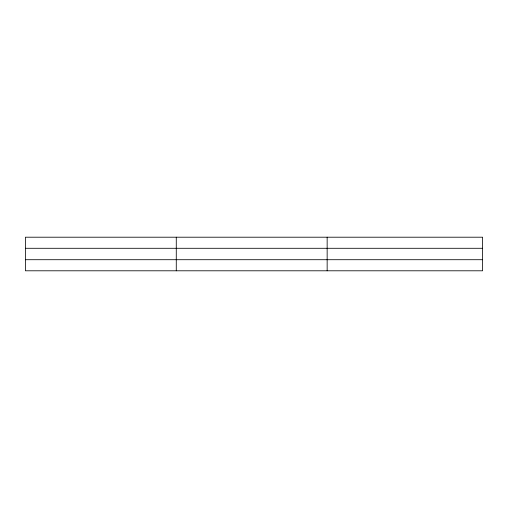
<?xml version="1.0" encoding="UTF-8"?>
<svg xmlns="http://www.w3.org/2000/svg" width="508" height="508" viewBox="0 0 508 508"><rect width="100%" height="100%" fill="white"/><g stroke="black" fill="none" stroke-linecap="round" stroke-linejoin="round"><path stroke-width="0.76" d="M176.276 270.796L176.276 237.204M327.152 270.796L327.152 237.204M482.6 248.291L482.6 237.204L25.4 237.204L25.4 270.796L482.6 270.796L482.6 248.291L25.4 248.291M25.4 259.709L482.6 259.709"/></g></svg>
